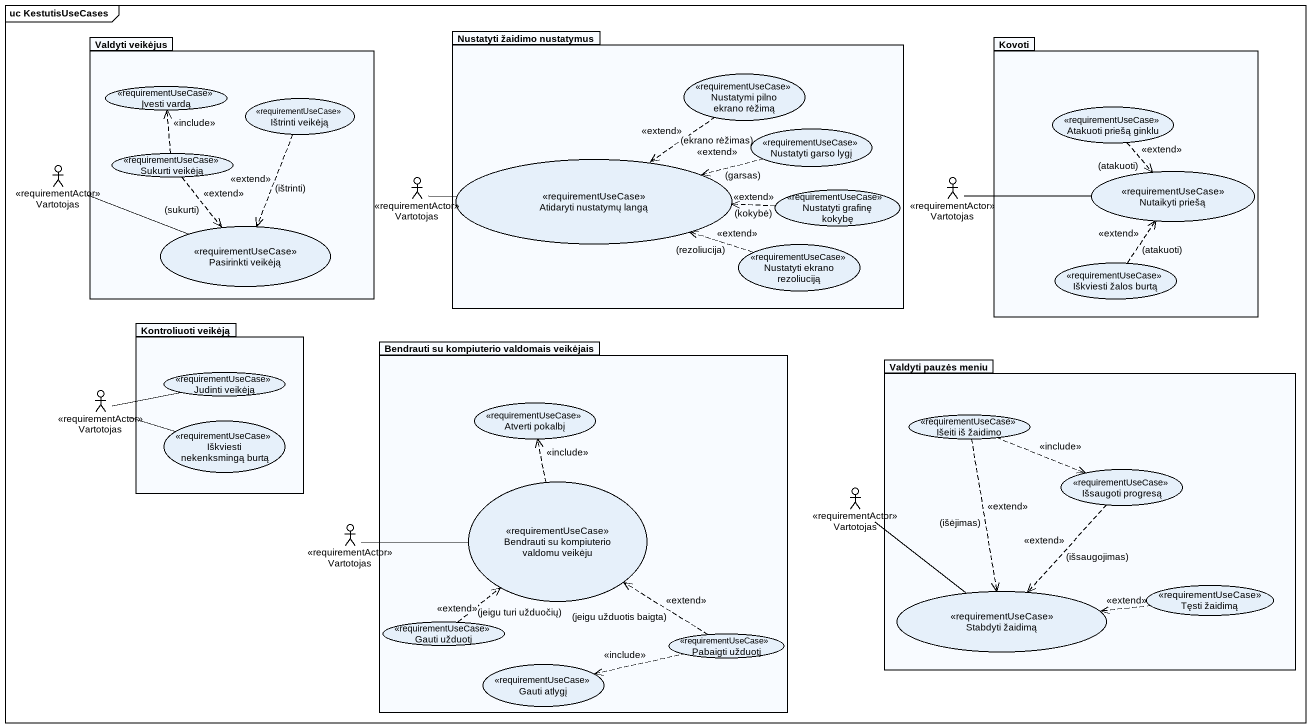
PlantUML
@startuml
mainframe uc KestutisUseCases
package "Valdyti veikėjus" as Valdyti_veikėjus {
  usecase "Įvesti vardą" as Įvesti_vardą <<requirementUseCase>>
  usecase "Ištrinti veikėją" as Ištrinti_veikėją <<requirementUseCase>>
  usecase "Sukurti veikėją" as Sukurti_veikėją <<requirementUseCase>>
  usecase "Pasirinkti veikėją" as Pasirinkti_veikėją <<requirementUseCase>>
}
package "Nustatyti žaidimo nustatymus" as Nustatyti_žaidimo_nustatymus {
  usecase "Nustatymi pilno ekrano rėžimą" as Nustatymi_pilno_ekrano <<requirementUseCase>>
  usecase "Nustatyti garso lygį" as Nustatyti_garso_lygį <<requirementUseCase>>
  usecase "Atidaryti nustatymų langą" as Atidaryti_nustatymų_langą <<requirementUseCase>>
  usecase "Nustatyti grafinę kokybę" as Nustatyti_grafinę_kokybę <<requirementUseCase>>
  usecase "Nustatyti ekrano rezoliuciją" as Nustatyti_ekrano_rezoliuciją <<requirementUseCase>>
}
package Kovoti {
  usecase "Atakuoti priešą ginklu" as Atakuoti_priešą_ginklu <<requirementUseCase>>
  usecase "Nutaikyti priešą" as Nutaikyti_priešą <<requirementUseCase>>
  usecase "Iškviesti žalos burtą" as Iškviesti_žalos_burtą <<requirementUseCase>>
}
actor Vartotojas <<requirementActor>>
actor "Vartotojas" as Vartotojas_2 <<requirementActor>>
actor "Vartotojas" as Vartotojas_3 <<requirementActor>>
package "Kontroliuoti veikėją" as Kontroliuoti_veikėją {
  usecase "Judinti veikėją" as Judinti_veikėją <<requirementUseCase>>
  usecase "Iškviesti nekenksmingą burtą" as Iškviesti_nekenksmingą_burtą <<requirementUseCase>>
}
package "Bendrauti su kompiuterio valdomais veikėjais" as Bendrauti_su_kompiuterio {
  usecase "Atverti pokalbį" as Atverti_pokalbį <<requirementUseCase>>
  usecase "Bendrauti su kompiuterio valdomu veikėju" as Bendrauti_su_kompiuterio_2 <<requirementUseCase>>
  usecase "Gauti užduotį" as Gauti_užduotį <<requirementUseCase>>
  usecase "Pabaigti užduotį" as Pabaigti_užduotį <<requirementUseCase>>
  usecase "Gauti atlygį" as Gauti_atlygį <<requirementUseCase>>
}
package "Valdyti pauzės meniu" as Valdyti_pauzės_meniu {
  usecase "Išeiti iš žaidimo" as Išeiti_iš_žaidimo <<requirementUseCase>>
  usecase "Išsaugoti progresą" as Išsaugoti_progresą <<requirementUseCase>>
  usecase "Stabdyti žaidimą" as Stabdyti_žaidimą <<requirementUseCase>>
  usecase "Tęsti žaidimą" as Tęsti_žaidimą <<requirementUseCase>>
}
actor "Vartotojas" as Vartotojas_4 <<requirementActor>>
actor "Vartotojas" as Vartotojas_5 <<requirementActor>>
actor "Vartotojas" as Vartotojas_6 <<requirementActor>>
Ištrinti_veikėją ..> Pasirinkti_veikėją : <<extend>>\n(ištrinti)
Nustatymi_pilno_ekrano ..> Atidaryti_nustatymų_langą : <<extend>>\n(ekrano rėžimas)
Nustatyti_garso_lygį .left.> Atidaryti_nustatymų_langą : <<extend>>\n(garsas)
Atakuoti_priešą_ginklu ..> Nutaikyti_priešą : <<extend>>\n(atakuoti)
Vartotojas -right- Pasirinkti_veikėją
Sukurti_veikėją .up.> Įvesti_vardą : <<include>>
Sukurti_veikėją ..> Pasirinkti_veikėją : <<extend>>\n(sukurti)
Vartotojas_2 -right- Atidaryti_nustatymų_langą
Nustatyti_grafinę_kokybę .left.> Atidaryti_nustatymų_langą : <<extend>>\n(kokybė)
Vartotojas_3 -right- Nutaikyti_priešą
Nustatyti_ekrano_rezoliuciją .left.> Atidaryti_nustatymų_langą : <<extend>>\n(rezoliucija)
Iškviesti_žalos_burtą .up.> Nutaikyti_priešą : <<extend>>\n(atakuoti)
Vartotojas_4 -right- Judinti_veikėją
Vartotojas_4 -right- Iškviesti_nekenksmingą_burtą
Išeiti_iš_žaidimo .right.> Išsaugoti_progresą : <<include>>
Išeiti_iš_žaidimo ..> Stabdyti_žaidimą : <<extend>>\n(išėjimas)
Bendrauti_su_kompiuterio_2 .up.> Atverti_pokalbį : <<include>>
Vartotojas_5 -- Stabdyti_žaidimą
Išsaugoti_progresą ..> Stabdyti_žaidimą : <<extend>>\n(išsaugojimas)
Vartotojas_6 -right- Bendrauti_su_kompiuterio_2
Tęsti_žaidimą .left.> Stabdyti_žaidimą : <<extend>>
Gauti_užduotį .up.> Bendrauti_su_kompiuterio_2 : <<extend>>\n(jeigu turi užduočių)
Pabaigti_užduotį .up.> Bendrauti_su_kompiuterio_2 : <<extend>>\n(jeigu užduotis baigta)
Pabaigti_užduotį .left.> Gauti_atlygį : <<include>>
@enduml
